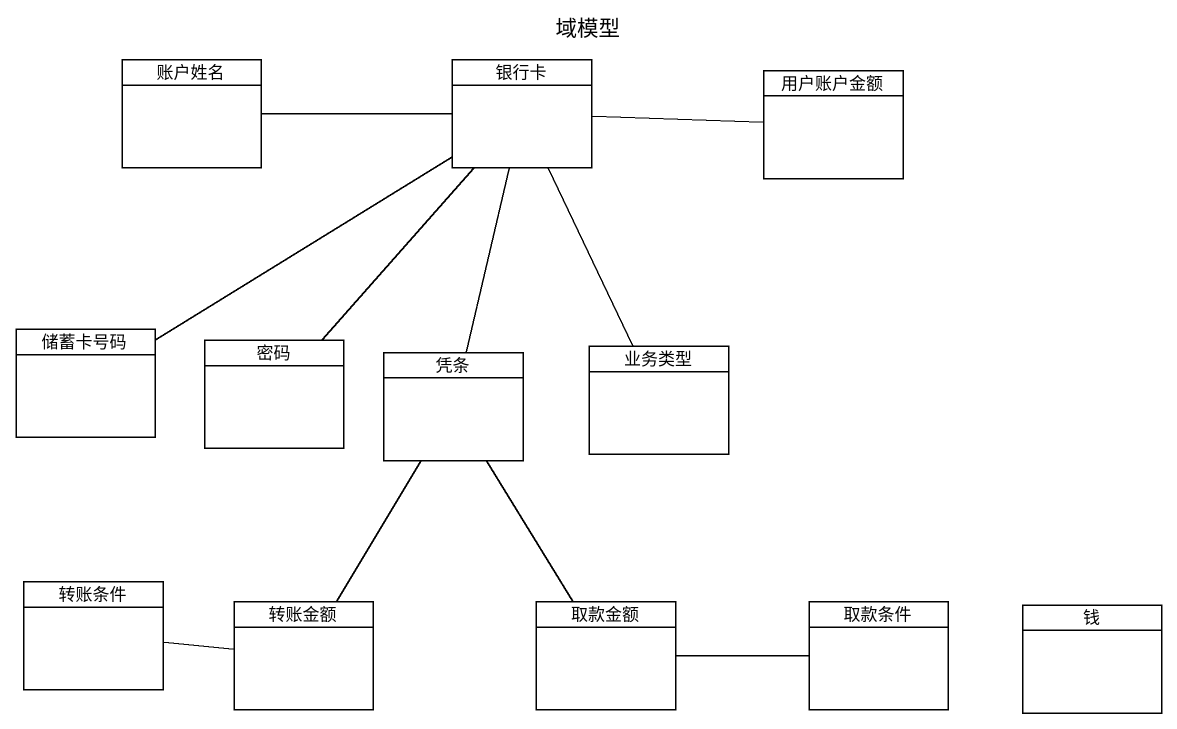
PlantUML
@startuml
title 域模型
hide circle
hide empty members
class 账户姓名
class 银行卡
class 用户账户金额
class 储蓄卡号码
class 密码
class 凭条
class 业务类型
class 转账条件
class 转账金额
class 取款金额
class 取款条件
class 钱
银行卡 -left- 账户姓名
银行卡 -right- 用户账户金额
银行卡 -- 储蓄卡号码
银行卡 -- 密码
银行卡 -- 凭条
银行卡 -- 业务类型
凭条 -- 转账金额
凭条 -- 取款金额
转账金额 -left- 转账条件
取款金额 -right- 取款条件
@enduml
